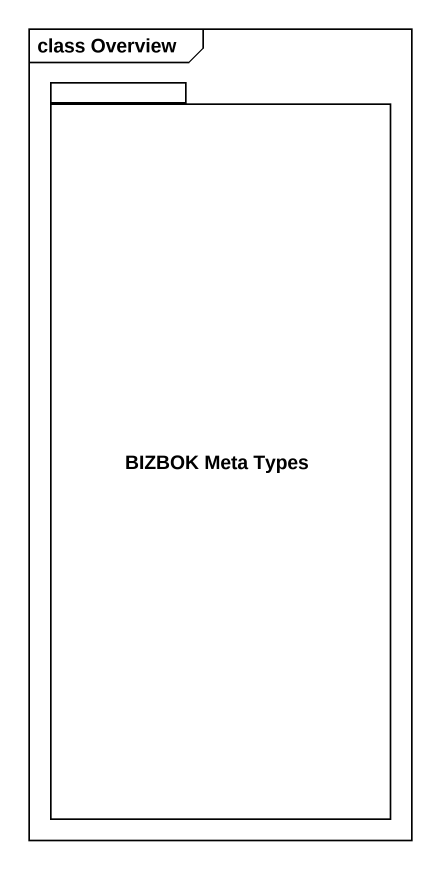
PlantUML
@startuml
mainframe class Overview
package "BIZBOK Meta Types" as BIZBOK_Meta_Types {
}
@enduml
